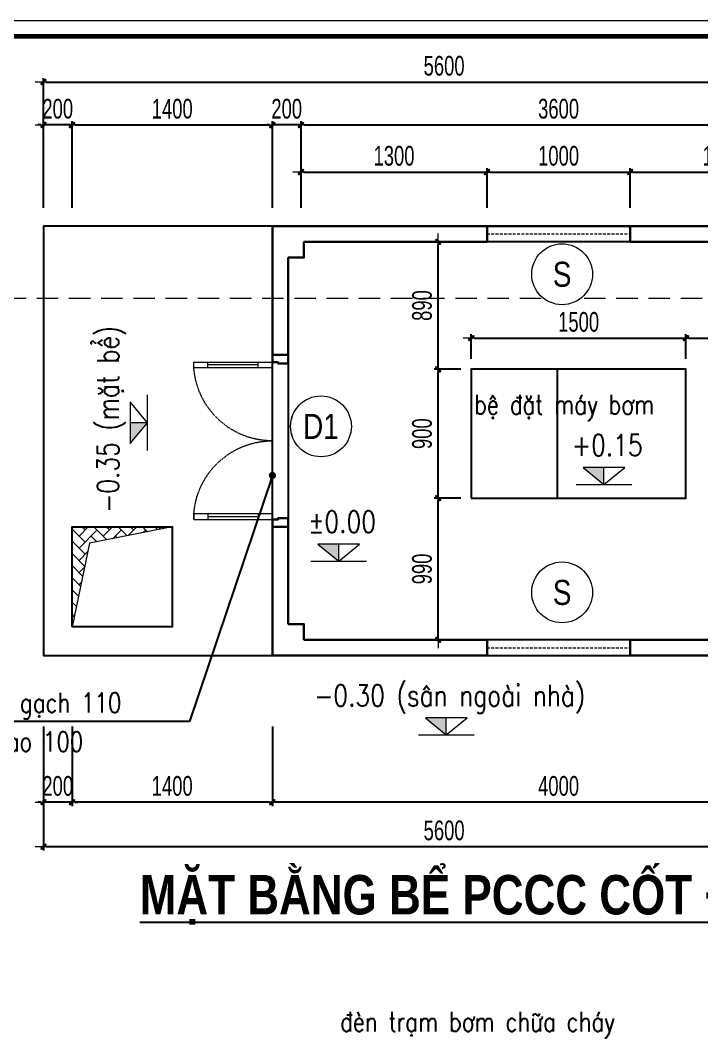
# Model space of a CAD drawing. Header units: millimetres. Extents: x 105214 to 359741, y -482084 to -322745.
# Drawn here: x 201968 to 206728, y -469607 to -462482 of the extents above; entities that cross this region are included whole.
import ezdxf
from ezdxf.enums import TextEntityAlignment as Align

# ---------------------------------------------------------------- set-up
doc = ezdxf.new("R2010")
doc.units = ezdxf.units.MM
doc.header["$LTSCALE"] = 20
doc.header["$MEASUREMENT"] = 0
doc.header["$PDMODE"] = 32
for name, pattern in [('ACAD_ISO07W100', [3, 0, -3]), ('HIDDEN', [0.375, 0.25, -0.125]), ('HIDDEN2', [0.1875, 0.125, -0.0625]), ('HIDDENX2', [0.75, 0.5, -0.25])]:
    doc.linetypes.add(name, pattern=pattern)
doc.layers.get('Defpoints').update_dxf_attribs({"color": 1})
for name, color, linetype, lineweight in [('03', 252, 'Continuous', 30), ('A-WIPEOUT', 254, 'ACAD_ISO07W100', 0), ('ISO', 153, 'Continuous', 13), ('LC Dim', 8, 'Continuous', 18), ('LC Hatch', 252, 'Continuous', 9), ('LC ISO', 153, 'Continuous', 13), ('LC MANH DUT', 35, 'HIDDEN', 5), ('LC Net dam 1', 30, 'Continuous', 30), ('LC Net manh', 16, 'Continuous', 5), ('LC Net thay', 7, 'Continuous', 25), ('LC Text1', 3, 'Continuous', 20), ('LC Text2', 7, 'Continuous', 25), ('NetMo', 9, 'HIDDENX2', 0)]:
    doc.layers.add(name, color=color, linetype=linetype, lineweight=lineweight)
doc.layers.add('Khungten_LCDI', color=7, linetype='Continuous')
doc.styles.add('General text 2', font='arial.ttf')
doc.styles.add('HOATBIF', font='hoatbif.shx', dxfattribs={"width": 0.7})
doc.styles.add('Khungten', font='VHAVAN.TTF', dxfattribs={"width": 0.9, "height": 5000})
doc.styles.add('LC 1', font='VHAVANB.TTF')
doc.styles.add('LC 3', font='vnsimli.shx', dxfattribs={"width": 0.75})
doc.styles.add('LC3', font='VHARIALB.TTF', dxfattribs={"width": 0.8})
doc.styles.add('T1', font='Vnsimli.shx', dxfattribs={"width": 0.8})
doc.styles.add('Title', font='VHBLACK.TTF', dxfattribs={"width": 0.8})
doc.dimstyles.new('1-100(1-50)', dxfattribs={"dimscale": 50, "dimtxt": 2.5, "dimasz": 0.35, "dimexe": 0.5, "dimexo": 0, "dimgap": 0.8, "dimtad": 1, "dimdec": 0, "dimzin": 0, "dimdsep": 46, "dimtxsty": 'HOATBIF', "dimblk1": 'DOT', "dimblk2": 'DOT', "dimsah": 1, "dimcen": -1, "dimdle": 1, "dimclrd": 256, "dimclre": 256, "dimclrt": 4, "dimadec": 3, "dimazin": 2, "dimtfac": 0.333333, "dimtdec": 0, "dimtix": 1, "dimtmove": 2, "dimatfit": 3, "dimldrblk": 'DOT', "dimfxl": 1, "dimtvp": 0.833333, "dimtolj": 1, "dimtzin": 0, "dimarcsym": 0})
doc.dimstyles.new('MONG', dxfattribs={"dimscale": 50, "dimtxt": 2.5, "dimasz": 0.35, "dimexe": 0.5, "dimexo": 0, "dimgap": 0.8, "dimtad": 1, "dimdec": 0, "dimzin": 0, "dimdsep": 46, "dimtxsty": 'HOATBIF', "dimblk1": 'DOT', "dimblk2": 'DOT', "dimsah": 1, "dimcen": -1, "dimdle": 1, "dimclrd": 256, "dimclre": 256, "dimclrt": 4, "dimadec": 3, "dimazin": 2, "dimtfac": 0.333333, "dimtdec": 0, "dimtix": 1, "dimtmove": 2, "dimatfit": 3, "dimldrblk": 'DOT', "dimfxl": 1, "dimtvp": 0.833333, "dimtolj": 1, "dimtzin": 0, "dimarcsym": 0})

# ---------------------------------------------------------------- blocks, each defined once
blk = doc.blocks.new('Nha o can bo nhan vien Trung doan')
at = {"layer": 'Defpoints', "lineweight": 0}
blk.add_lwpolyline([(-1200, -14850), (-1200, 14850), (40800, 14850), (40800, -14850)], close=True, dxfattribs=at)
at = {"layer": 'Khungten_LCDI', "color": 5, "lineweight": 60}
blk.add_lwpolyline([(0, -14650), (0, 14650), (40600, 14650), (40600, -14650)], close=True, dxfattribs=at)
at = {"color": 7, "style": 'Khungten', "width": 0.8}
for tag, p in [('REVISION', (39499, -10746)), ('NGAYHT', (39546, -11609))]:
    blk.add_attdef(tag, text='', height=200, dxfattribs=at).set_placement(p, align=Align.CENTER)
at = {"layer": 'LC Text1', "style": 'Title', "width": 1.485915}
for tag, p, p2 in [('TENBANVE1', (36913, -8886), (40339, -8886)), ('TENBANVE2', (36913, -9562), (40339, -9562))]:
    blk.add_attdef(tag, text='', height=250, dxfattribs=at).set_placement(p, p2, align=Align.FIT)
at = {"layer": 'LC Text1', "style": 'Title', "width": 0.7}
blk.add_attdef('SOBANVE', text='', height=250, dxfattribs=at).set_placement((39562, -13896), align=Align.CENTER)
blk = doc.blocks.new('DOT')
at = {"layer": 'LC Dim'}
blk.add_line((-3, 0), (3, 0), dxfattribs=at)
at = {"layer": 'LC Dim', "color": 4}
blk.add_line((-1, -1), (1, 1), dxfattribs=at)
blk.add_lwpolyline([(0.5, 1), (-1, -0.5), (-0.5, -1), (1, 0.5)], close=True, dxfattribs=at)
blk = doc.blocks.new('*D144')
at = {"layer": 'Defpoints', "color": 0, "ltscale": 2, "transparency": 16777216}
for p in [(202128.8, -467414), (207728.8, -467414), (202128.8, -468253)]:
    blk.add_point(p, dxfattribs=at)
at = {"layer": 'LC Dim', "lineweight": -2, "ltscale": 2, "transparency": 16777216}
for p, q in [((202128.8, -467414), (202128.8, -468280.5)), ((207728.8, -467414), (207728.8, -468280.5)), ((207709.6, -468253), (202148.1, -468253))]:
    blk.add_line(p, q, dxfattribs=at)
at = {"layer": 'LC Dim', "lineweight": -2, "ltscale": 2, "transparency": 16777216, "xscale": 19.25, "yscale": 19.25, "zscale": 19.25, "rotation": 180}
blk.add_blockref('DOT', (202128.8, -468253), dxfattribs=at)
at = {"layer": 'LC Dim', "lineweight": -2, "ltscale": 2, "transparency": 16777216, "xscale": 19.25, "yscale": 19.25, "zscale": 19.25}
blk.add_blockref('DOT', (207728.8, -468253), dxfattribs=at)
at = {"layer": 'LC Dim', "color": 4, "ltscale": 2, "transparency": 16777216, "insert": (204928.8, -468140.2), "char_height": 137.5, "attachment_point": 5, "style": 'HOATBIF'}
blk.add_mtext('\\A1;5600', dxfattribs=at)
blk = doc.blocks.new('_Dot')
at = {"color": 0, "linetype": 'ByBlock', "lineweight": -2}
blk.add_line((-0.5, 0), (-1, 0), dxfattribs=at)
at = {"color": 0, "linetype": 'ByBlock', "const_width": 0.5}
blk.add_lwpolyline([(-0.25, 0, 1), (0.25, 0, 1)], format="xyb", close=True, dxfattribs=at)
blk = doc.blocks.new('*D145')
at = {"layer": 'Defpoints', "color": 0, "ltscale": 2, "transparency": 16777216}
for p in [(207528.83538, -463212.29265), (203928.83538, -463790), (207528.83538, -463790)]:
    blk.add_point(p, dxfattribs=at)
at = {"layer": 'LC Dim', "lineweight": -2, "ltscale": 2, "transparency": 16777216}
for p, q in [((203928.83538, -463790), (203928.83538, -463184.79265)), ((203948.08538, -463212.29265), (207509.58538, -463212.29265)), ((207528.83538, -463790), (207528.83538, -463184.79265))]:
    blk.add_line(p, q, dxfattribs=at)
at = {"layer": 'LC Dim', "lineweight": -2, "ltscale": 2, "transparency": 16777216, "xscale": 19.25, "yscale": 19.25, "zscale": 19.25, "rotation": 180}
blk.add_blockref('DOT', (203928.83538, -463212.29265), dxfattribs=at)
at = {"layer": 'LC Dim', "lineweight": -2, "ltscale": 2, "transparency": 16777216, "xscale": 19.25, "yscale": 19.25, "zscale": 19.25}
blk.add_blockref('DOT', (207528.83538, -463212.29265), dxfattribs=at)
at = {"layer": 'LC Dim', "color": 4, "ltscale": 2, "transparency": 16777216, "insert": (205728.83538, -463099.54265), "char_height": 137.5, "attachment_point": 5, "style": 'HOATBIF'}
blk.add_mtext('\\A1;3600', dxfattribs=at)
blk = doc.blocks.new('*D146')
at = {"layer": 'Defpoints', "color": 0, "ltscale": 2, "transparency": 16777216}
for p in [(203728.83538, -463212.29265), (202328.83538, -463790), (203728.83538, -463790)]:
    blk.add_point(p, dxfattribs=at)
at = {"layer": 'LC Dim', "lineweight": -2, "ltscale": 2, "transparency": 16777216}
for p, q in [((202328.83538, -463790), (202328.83538, -463184.79265)), ((202348.08538, -463212.29265), (203709.58538, -463212.29265)), ((203728.83538, -463790), (203728.83538, -463184.79265))]:
    blk.add_line(p, q, dxfattribs=at)
at = {"layer": 'LC Dim', "lineweight": -2, "ltscale": 2, "transparency": 16777216, "xscale": 19.25, "yscale": 19.25, "zscale": 19.25, "rotation": 180}
blk.add_blockref('DOT', (202328.83538, -463212.29265), dxfattribs=at)
at = {"layer": 'LC Dim', "lineweight": -2, "ltscale": 2, "transparency": 16777216, "xscale": 19.25, "yscale": 19.25, "zscale": 19.25}
blk.add_blockref('DOT', (203728.83538, -463212.29265), dxfattribs=at)
at = {"layer": 'LC Dim', "color": 4, "ltscale": 2, "transparency": 16777216, "insert": (203028.83538, -463099.54265), "char_height": 137.5, "attachment_point": 5, "style": 'HOATBIF'}
blk.add_mtext('\\A1;1400', dxfattribs=at)
blk = doc.blocks.new('*D147')
at = {"layer": 'Defpoints', "color": 0, "ltscale": 2, "transparency": 16777216}
for p in [(203728.83538, -463212.29265), (203728.83538, -463790), (203928.83538, -463790)]:
    blk.add_point(p, dxfattribs=at)
at = {"layer": 'LC Dim', "lineweight": -2, "ltscale": 2, "transparency": 16777216}
for p, q in [((203709.58538, -463212.29265), (203690.33538, -463212.29265)), ((203728.83538, -463790), (203728.83538, -463184.79265)), ((203928.83538, -463212.29265), (203728.83538, -463212.29265)), ((203928.83538, -463790), (203928.83538, -463184.79265)), ((203948.08538, -463212.29265), (203967.33538, -463212.29265))]:
    blk.add_line(p, q, dxfattribs=at)
at = {"layer": 'LC Dim', "lineweight": -2, "ltscale": 2, "transparency": 16777216, "xscale": 19.25, "yscale": 19.25, "zscale": 19.25}
blk.add_blockref('DOT', (203728.83538, -463212.29265), dxfattribs=at)
at = {"layer": 'LC Dim', "lineweight": -2, "ltscale": 2, "transparency": 16777216, "xscale": 19.25, "yscale": 19.25, "zscale": 19.25, "rotation": 180}
blk.add_blockref('DOT', (203928.83538, -463212.29265), dxfattribs=at)
at = {"layer": 'LC Dim', "color": 4, "ltscale": 2, "transparency": 16777216, "insert": (203828.83538, -463099.54265), "char_height": 137.5, "attachment_point": 5, "style": 'HOATBIF'}
blk.add_mtext('\\A1;200', dxfattribs=at)
blk = doc.blocks.new('*D149')
at = {"layer": 'Defpoints', "color": 0, "ltscale": 2, "transparency": 16777216}
for p in [(207728.83538, -462912.29265), (202128.83538, -463790), (207728.83538, -463790)]:
    blk.add_point(p, dxfattribs=at)
at = {"layer": 'LC Dim', "lineweight": -2, "ltscale": 2, "transparency": 16777216}
for p, q in [((202128.83538, -463790), (202128.83538, -462884.79265)), ((202148.08538, -462912.29265), (207709.58538, -462912.29265)), ((207728.83538, -463790), (207728.83538, -462884.79265))]:
    blk.add_line(p, q, dxfattribs=at)
at = {"layer": 'LC Dim', "lineweight": -2, "ltscale": 2, "transparency": 16777216, "xscale": 19.25, "yscale": 19.25, "zscale": 19.25, "rotation": 180}
blk.add_blockref('DOT', (202128.83538, -462912.29265), dxfattribs=at)
at = {"layer": 'LC Dim', "lineweight": -2, "ltscale": 2, "transparency": 16777216, "xscale": 19.25, "yscale": 19.25, "zscale": 19.25}
blk.add_blockref('DOT', (207728.83538, -462912.29265), dxfattribs=at)
at = {"layer": 'LC Dim', "color": 4, "ltscale": 2, "transparency": 16777216, "insert": (204928.83538, -462799.54265), "char_height": 137.5, "attachment_point": 5, "style": 'HOATBIF'}
blk.add_mtext('\\A1;5600', dxfattribs=at)
blk = doc.blocks.new('*D150')
at = {"layer": 'Defpoints', "color": 0, "ltscale": 2, "transparency": 16777216}
for p in [(203728.8, -467414), (207728.8, -467414), (203728.8, -467942)]:
    blk.add_point(p, dxfattribs=at)
at = {"layer": 'LC Dim', "lineweight": -2, "ltscale": 2, "transparency": 16777216}
for p, q in [((203728.8, -467414), (203728.8, -467969.5)), ((207728.8, -467414), (207728.8, -467969.5)), ((207709.6, -467942), (203748.1, -467942))]:
    blk.add_line(p, q, dxfattribs=at)
at = {"layer": 'LC Dim', "lineweight": -2, "ltscale": 2, "transparency": 16777216, "xscale": 19.25, "yscale": 19.25, "zscale": 19.25, "rotation": 180}
blk.add_blockref('DOT', (203728.8, -467942), dxfattribs=at)
at = {"layer": 'LC Dim', "lineweight": -2, "ltscale": 2, "transparency": 16777216, "xscale": 19.25, "yscale": 19.25, "zscale": 19.25}
blk.add_blockref('DOT', (207728.8, -467942), dxfattribs=at)
at = {"layer": 'LC Dim', "color": 4, "ltscale": 2, "transparency": 16777216, "insert": (205728.8, -467829.2), "char_height": 137.5, "attachment_point": 5, "style": 'HOATBIF'}
blk.add_mtext('\\A1;4000', dxfattribs=at)
blk = doc.blocks.new('*D154')
at = {"layer": 'Defpoints', "color": 0, "ltscale": 2, "transparency": 16777216}
for p in [(202128.8, -467414), (202328.8, -467414), (202128.8, -467942)]:
    blk.add_point(p, dxfattribs=at)
at = {"layer": 'LC Dim', "lineweight": -2, "ltscale": 2, "transparency": 16777216}
for p, q in [((202128.8, -467414), (202128.8, -467969.5)), ((202328.8, -467414), (202328.8, -467969.5)), ((202109.6, -467942), (202090.3, -467942)), ((202328.8, -467942), (202128.8, -467942)), ((202348.1, -467942), (202367.3, -467942))]:
    blk.add_line(p, q, dxfattribs=at)
at = {"layer": 'LC Dim', "lineweight": -2, "ltscale": 2, "transparency": 16777216, "xscale": 19.25, "yscale": 19.25, "zscale": 19.25}
blk.add_blockref('DOT', (202128.8, -467942), dxfattribs=at)
at = {"layer": 'LC Dim', "lineweight": -2, "ltscale": 2, "transparency": 16777216, "xscale": 19.25, "yscale": 19.25, "zscale": 19.25, "rotation": 180}
blk.add_blockref('DOT', (202328.8, -467942), dxfattribs=at)
at = {"layer": 'LC Dim', "color": 4, "ltscale": 2, "transparency": 16777216, "insert": (202228.8, -467829.2), "char_height": 137.5, "attachment_point": 5, "style": 'HOATBIF'}
blk.add_mtext('\\A1;200', dxfattribs=at)
blk = doc.blocks.new('*D155')
at = {"layer": 'Defpoints', "color": 0, "ltscale": 2, "transparency": 16777216}
for p in [(202328.8, -467414), (203728.8, -467414), (202328.8, -467942)]:
    blk.add_point(p, dxfattribs=at)
at = {"layer": 'LC Dim', "lineweight": -2, "ltscale": 2, "transparency": 16777216}
for p, q in [((202328.8, -467414), (202328.8, -467969.5)), ((203728.8, -467414), (203728.8, -467969.5)), ((203709.6, -467942), (202348.1, -467942))]:
    blk.add_line(p, q, dxfattribs=at)
at = {"layer": 'LC Dim', "lineweight": -2, "ltscale": 2, "transparency": 16777216, "xscale": 19.25, "yscale": 19.25, "zscale": 19.25, "rotation": 180}
blk.add_blockref('DOT', (202328.8, -467942), dxfattribs=at)
at = {"layer": 'LC Dim', "lineweight": -2, "ltscale": 2, "transparency": 16777216, "xscale": 19.25, "yscale": 19.25, "zscale": 19.25}
blk.add_blockref('DOT', (203728.8, -467942), dxfattribs=at)
at = {"layer": 'LC Dim', "color": 4, "ltscale": 2, "transparency": 16777216, "insert": (203028.8, -467829.2), "char_height": 137.5, "attachment_point": 5, "style": 'HOATBIF'}
blk.add_mtext('\\A1;1400', dxfattribs=at)
blk = doc.blocks.new('Caodo1')
at = {"layer": 'LC Text1'}
blk.add_hatch(color=256, dxfattribs=at).paths.add_polyline_path([(0, 200), (0, 0), (243, 200)])
for p, q in [((0, 0), (0, 200)), ((324, 0), (-324, 0))]:
    blk.add_line(p, q, dxfattribs=at)
blk.add_lwpolyline([(-243, 200), (243, 200), (0, 0), (0, 0)], close=True, dxfattribs=at)
at = {"layer": 'LC Text1', "style": 'T1', "width": 0.8}
blk.add_attdef('%%P0,00', text='', height=250, dxfattribs=at).set_placement((-39, 460), align=Align.MIDDLE_CENTER)
blk = doc.blocks.new('*D159')
at = {"layer": 'Defpoints', "color": 0, "ltscale": 2, "transparency": 16777216}
for p in [(202128.83538, -463212.29265), (202128.83538, -463790), (202328.83538, -463790)]:
    blk.add_point(p, dxfattribs=at)
at = {"layer": 'LC Dim', "lineweight": -2, "ltscale": 2, "transparency": 16777216}
for p, q in [((202109.58538, -463212.29265), (202090.33538, -463212.29265)), ((202128.83538, -463790), (202128.83538, -463184.79265)), ((202328.83538, -463212.29265), (202128.83538, -463212.29265)), ((202328.83538, -463790), (202328.83538, -463184.79265)), ((202348.08538, -463212.29265), (202367.33538, -463212.29265))]:
    blk.add_line(p, q, dxfattribs=at)
at = {"layer": 'LC Dim', "lineweight": -2, "ltscale": 2, "transparency": 16777216, "xscale": 19.25, "yscale": 19.25, "zscale": 19.25}
blk.add_blockref('DOT', (202128.83538, -463212.29265), dxfattribs=at)
at = {"layer": 'LC Dim', "lineweight": -2, "ltscale": 2, "transparency": 16777216, "xscale": 19.25, "yscale": 19.25, "zscale": 19.25, "rotation": 180}
blk.add_blockref('DOT', (202328.83538, -463212.29265), dxfattribs=at)
at = {"layer": 'LC Dim', "color": 4, "ltscale": 2, "transparency": 16777216, "insert": (202228.83538, -463099.54265), "char_height": 137.5, "attachment_point": 5, "style": 'HOATBIF'}
blk.add_mtext('\\A1;200', dxfattribs=at)
blk = doc.blocks.new('TIEUDE1')
at = {"layer": 'LC Text2', "color": 7, "style": 'LC 1'}
blk.add_attdef('TIªU§Ò', text='', height=5, dxfattribs=at).set_placement((0, 0), align=Align.BOTTOM_CENTER)
blk.add_attdef('TL', text='', height=3, dxfattribs=at).set_placement((0, -2), align=Align.TOP_CENTER)
blk = doc.blocks.new('*U14')
at = {"layer": 'A-WIPEOUT'}
blk.add_lwpolyline([(0, 4.25), (-2.5, 3.44), (-4.04, 1.31), (-4.04, -1.31), (-2.5, -3.44), (0, -4.25), (2.5, -3.44), (4.04, -1.31), (4.04, 1.31), (2.5, 3.44)], close=True, dxfattribs=at)
at = {"layer": 'LC Text1', "style": 'General text 2', "width": 0.8, "flags": 8}
blk.add_attdef('SYMBOL', text='', height=3.5, dxfattribs=at).set_placement((0, 0), align=Align.MIDDLE_CENTER)
blk.add_wipeout([(0, 4.25), (-2.5, 3.44), (-4.04, 1.31), (-4.04, -1.31), (-2.5, -3.44), (0, -4.25), (2.5, -3.44), (4.04, -1.31), (4.04, 1.31), (2.5, 3.44)]).dxf.layer = 'A-WIPEOUT'
at = {"layer": 'LC ISO'}
blk.add_circle((0, 0), 4.25, dxfattribs=at)
blk = doc.blocks.new('*U25')
for p, q in [((-450, 1110), (-450, 1150)), ((-100, 1110), (-100, 1150)), ((-100, 1130), (-450, 1130)), ((-450, 90), (-450, 50)), ((-100, 90), (-100, 50)), ((-100, 70), (-450, 70))]:
    blk.add_line(p, q)
for points in [[(0, 1150), (0, 1110), (-550, 1110), (-550, 1150)], [(0, 50), (0, 90), (-550, 90), (-550, 50)]]:
    blk.add_lwpolyline(points, close=True)
at = {"linetype": 'HIDDEN2'}
for centre, start, end in [((0, 1150), 180.00004, 270), ((0, 50), 90, 179.99996)]:
    blk.add_arc(centre, 550, start, end, dxfattribs=at)
at = {"layer": '03'}
for points in [[(110, 1200), (110, 1140), (40, 1140), (40, 1150), (0, 1150), (0, 1200)], [(110, 0), (110, 60), (40, 60), (40, 50), (0, 50), (0, 0)]]:
    blk.add_lwpolyline(points, close=True, dxfattribs=at)
blk = doc.blocks.new('*D134')
at = {"layer": 'Defpoints', "color": 0, "ltscale": 2, "transparency": 16777216}
for p in [(205228.83538, -463541), (203928.83538, -463790), (205228.83538, -463790)]:
    blk.add_point(p, dxfattribs=at)
at = {"layer": 'LC Dim', "lineweight": -2, "ltscale": 2, "transparency": 16777216}
for p, q in [((203928.83538, -463790), (203928.83538, -463513.5)), ((203948.08538, -463541), (205209.58538, -463541)), ((205228.83538, -463790), (205228.83538, -463513.5))]:
    blk.add_line(p, q, dxfattribs=at)
at = {"layer": 'LC Dim', "lineweight": -2, "ltscale": 2, "transparency": 16777216, "xscale": 19.25, "yscale": 19.25, "zscale": 19.25, "rotation": 180}
blk.add_blockref('DOT', (203928.83538, -463541), dxfattribs=at)
at = {"layer": 'LC Dim', "lineweight": -2, "ltscale": 2, "transparency": 16777216, "xscale": 19.25, "yscale": 19.25, "zscale": 19.25}
blk.add_blockref('DOT', (205228.83538, -463541), dxfattribs=at)
at = {"layer": 'LC Dim', "color": 4, "ltscale": 2, "transparency": 16777216, "insert": (204578.83538, -463428.25), "char_height": 137.5, "attachment_point": 5, "style": 'HOATBIF'}
blk.add_mtext('\\A1;1300', dxfattribs=at)
blk = doc.blocks.new('*D135')
at = {"layer": 'Defpoints', "color": 0, "ltscale": 2, "transparency": 16777216}
for p in [(206228.83538, -463541), (205228.83538, -463790), (206228.83538, -463790)]:
    blk.add_point(p, dxfattribs=at)
at = {"layer": 'LC Dim', "lineweight": -2, "ltscale": 2, "transparency": 16777216}
for p, q in [((205228.83538, -463790), (205228.83538, -463513.5)), ((205248.08538, -463541), (206209.58538, -463541)), ((206228.83538, -463790), (206228.83538, -463513.5))]:
    blk.add_line(p, q, dxfattribs=at)
at = {"layer": 'LC Dim', "lineweight": -2, "ltscale": 2, "transparency": 16777216, "xscale": 19.25, "yscale": 19.25, "zscale": 19.25, "rotation": 180}
blk.add_blockref('DOT', (205228.83538, -463541), dxfattribs=at)
at = {"layer": 'LC Dim', "lineweight": -2, "ltscale": 2, "transparency": 16777216, "xscale": 19.25, "yscale": 19.25, "zscale": 19.25}
blk.add_blockref('DOT', (206228.83538, -463541), dxfattribs=at)
at = {"layer": 'LC Dim', "color": 4, "ltscale": 2, "transparency": 16777216, "insert": (205728.83538, -463428.25), "char_height": 137.5, "attachment_point": 5, "style": 'HOATBIF'}
blk.add_mtext('\\A1;1000', dxfattribs=at)
blk = doc.blocks.new('*D136')
at = {"layer": 'Defpoints', "color": 0, "ltscale": 2, "transparency": 16777216}
for p in [(207528.83538, -463541), (206228.83538, -463790), (207528.83538, -463790)]:
    blk.add_point(p, dxfattribs=at)
at = {"layer": 'LC Dim', "lineweight": -2, "ltscale": 2, "transparency": 16777216}
for p, q in [((206228.83538, -463790), (206228.83538, -463513.5)), ((206248.08538, -463541), (207509.58538, -463541)), ((207528.83538, -463790), (207528.83538, -463513.5))]:
    blk.add_line(p, q, dxfattribs=at)
at = {"layer": 'LC Dim', "lineweight": -2, "ltscale": 2, "transparency": 16777216, "xscale": 19.25, "yscale": 19.25, "zscale": 19.25, "rotation": 180}
blk.add_blockref('DOT', (206228.83538, -463541), dxfattribs=at)
at = {"layer": 'LC Dim', "lineweight": -2, "ltscale": 2, "transparency": 16777216, "xscale": 19.25, "yscale": 19.25, "zscale": 19.25}
blk.add_blockref('DOT', (207528.83538, -463541), dxfattribs=at)
at = {"layer": 'LC Dim', "color": 4, "ltscale": 2, "transparency": 16777216, "insert": (206878.83538, -463428.25), "char_height": 137.5, "attachment_point": 5, "style": 'HOATBIF'}
blk.add_mtext('\\A1;1300', dxfattribs=at)
blk = doc.blocks.new('*D330')
at = {"layer": 'Defpoints', "color": 0, "ltscale": 2, "transparency": 16777216}
for p in [(206618.83538, -464701), (205118.83538, -464846), (206618.83538, -464846)]:
    blk.add_point(p, dxfattribs=at)
at = {"layer": 'LC Dim', "lineweight": -2, "ltscale": 2, "transparency": 16777216}
for p, q in [((205118.83538, -464846), (205118.83538, -464673.5)), ((205138.08538, -464701), (206599.58538, -464701)), ((206618.83538, -464846), (206618.83538, -464673.5))]:
    blk.add_line(p, q, dxfattribs=at)
at = {"layer": 'LC Dim', "lineweight": -2, "ltscale": 2, "transparency": 16777216, "xscale": 19.25, "yscale": 19.25, "zscale": 19.25, "rotation": 180}
blk.add_blockref('DOT', (205118.83538, -464701), dxfattribs=at)
at = {"layer": 'LC Dim', "lineweight": -2, "ltscale": 2, "transparency": 16777216, "xscale": 19.25, "yscale": 19.25, "zscale": 19.25}
blk.add_blockref('DOT', (206618.83538, -464701), dxfattribs=at)
at = {"layer": 'LC Dim', "color": 4, "ltscale": 2, "transparency": 16777216, "insert": (205868.83538, -464588.25), "char_height": 137.5, "attachment_point": 5, "style": 'HOATBIF'}
blk.add_mtext('\\A1;1500', dxfattribs=at)
blk = doc.blocks.new('*D623')
at = {"layer": 'Defpoints', "color": 0, "ltscale": 2, "transparency": 16777216}
for p in [(207618.83538, -464701), (206618.83538, -464846), (207618.83538, -464846)]:
    blk.add_point(p, dxfattribs=at)
at = {"layer": 'LC Dim', "lineweight": -2, "ltscale": 2, "transparency": 16777216}
for p, q in [((206618.83538, -464846), (206618.83538, -464673.5)), ((206638.08538, -464701), (207599.58538, -464701)), ((207618.83538, -464846), (207618.83538, -464673.5))]:
    blk.add_line(p, q, dxfattribs=at)
at = {"layer": 'LC Dim', "lineweight": -2, "ltscale": 2, "transparency": 16777216, "xscale": 19.25, "yscale": 19.25, "zscale": 19.25, "rotation": 180}
blk.add_blockref('DOT', (206618.83538, -464701), dxfattribs=at)
at = {"layer": 'LC Dim', "lineweight": -2, "ltscale": 2, "transparency": 16777216, "xscale": 19.25, "yscale": 19.25, "zscale": 19.25}
blk.add_blockref('DOT', (207618.83538, -464701), dxfattribs=at)
at = {"layer": 'LC Dim', "color": 4, "ltscale": 2, "transparency": 16777216, "insert": (207118.83538, -464588.25), "char_height": 137.5, "attachment_point": 5, "style": 'HOATBIF'}
blk.add_mtext('\\A1;1000', dxfattribs=at)
blk = doc.blocks.new('*D624')
at = {"layer": 'Defpoints', "color": 0, "ltscale": 2, "transparency": 16777216}
for p in [(204887.5, -465818.3), (205046.5, -465818.3), (205046.5, -466808.3)]:
    blk.add_point(p, dxfattribs=at)
at = {"layer": 'LC Dim', "lineweight": -2, "ltscale": 2, "transparency": 16777216}
for p, q in [((205046.5, -465818.3), (204860, -465818.3)), ((204887.5, -466789), (204887.5, -465837.5)), ((205046.5, -466808.3), (204860, -466808.3))]:
    blk.add_line(p, q, dxfattribs=at)
at = {"layer": 'LC Dim', "lineweight": -2, "ltscale": 2, "transparency": 16777216, "xscale": 19.25, "yscale": 19.25, "zscale": 19.25}
for p, rotation in [((204887.5, -465818.3), 90), ((204887.5, -466808.3), 270)]:
    blk.add_blockref('DOT', p, dxfattribs=dict(at, rotation=rotation))
at = {"layer": 'LC Dim', "color": 4, "ltscale": 2, "transparency": 16777216, "insert": (204774.8, -466313.3), "char_height": 137.5, "attachment_point": 5, "rotation": 90, "style": 'HOATBIF'}
blk.add_mtext('\\A1;990', dxfattribs=at)
blk = doc.blocks.new('*D625')
at = {"layer": 'Defpoints', "color": 0, "ltscale": 2, "transparency": 16777216}
for p in [(204887.5, -464918.3), (205046.5, -464918.3), (205046.5, -465818.3)]:
    blk.add_point(p, dxfattribs=at)
at = {"layer": 'LC Dim', "lineweight": -2, "ltscale": 2, "transparency": 16777216}
for p, q in [((205046.5, -464918.3), (204860, -464918.3)), ((204887.5, -465799), (204887.5, -464937.5)), ((205046.5, -465818.3), (204860, -465818.3))]:
    blk.add_line(p, q, dxfattribs=at)
at = {"layer": 'LC Dim', "lineweight": -2, "ltscale": 2, "transparency": 16777216, "xscale": 19.25, "yscale": 19.25, "zscale": 19.25}
for p, rotation in [((204887.5, -464918.3), 90), ((204887.5, -465818.3), 270)]:
    blk.add_blockref('DOT', p, dxfattribs=dict(at, rotation=rotation))
at = {"layer": 'LC Dim', "color": 4, "ltscale": 2, "transparency": 16777216, "insert": (204774.8, -465368.3), "char_height": 137.5, "attachment_point": 5, "rotation": 90, "style": 'HOATBIF'}
blk.add_mtext('\\A1;900', dxfattribs=at)
blk = doc.blocks.new('*D626')
at = {"layer": 'Defpoints', "color": 0, "ltscale": 2, "transparency": 16777216}
for p in [(204887.5, -464028.3), (205046.5, -464028.3), (205046.5, -464918.3)]:
    blk.add_point(p, dxfattribs=at)
at = {"layer": 'LC Dim', "lineweight": -2, "ltscale": 2, "transparency": 16777216}
for p, q in [((205046.5, -464028.3), (204860, -464028.3)), ((204887.5, -464899), (204887.5, -464047.5)), ((205046.5, -464918.3), (204860, -464918.3))]:
    blk.add_line(p, q, dxfattribs=at)
at = {"layer": 'LC Dim', "lineweight": -2, "ltscale": 2, "transparency": 16777216, "xscale": 19.25, "yscale": 19.25, "zscale": 19.25}
for p, rotation in [((204887.5, -464028.3), 90), ((204887.5, -464918.3), 270)]:
    blk.add_blockref('DOT', p, dxfattribs=dict(at, rotation=rotation))
at = {"layer": 'LC Dim', "color": 4, "ltscale": 2, "transparency": 16777216, "insert": (204774.8, -464473.3), "char_height": 137.5, "attachment_point": 5, "rotation": 90, "style": 'HOATBIF'}
blk.add_mtext('\\A1;890', dxfattribs=at)

msp = doc.modelspace()

# ---------------------------------------------------------------- hatches: boundary and pattern name
at = {"layer": 'LC Hatch', "ltscale": 2}
h = msp.add_hatch(dxfattribs=at)
h.set_pattern_fill('AR-HBONE', color=256, scale=15)
h.set_pattern_definition([(45, (244124.935, -455052.58), (0, 84.85281), [180, -60]), (135, (244167.36, -455010.155), (7e-15, 84.85281), [180, -60])])
h.paths.add_polyline_path([(202449.9, -466133.6), (202328.8, -466718.3), (202328.8, -466018.3), (203028.8, -466018.3)])

# ---------------------------------------------------------------- linework, layer by layer
at = {"layer": 'ISO', "ltscale": 0.5, "flags": 128}
msp.add_lwpolyline([(203028.8, -466018.3), (202449.9, -466133.6), (202328.8, -466718.3)], dxfattribs=at)
at = {"layer": 'LC MANH DUT', "ltscale": 30}
msp.add_line((208082.3, -464424), (201768.5, -464424), dxfattribs=at)
at = {"layer": 'LC Net dam 1'}
for p, q in [((205228.8, -463918.3), (205228.8, -464028.3)), ((206228.8, -463918.3), (206228.8, -464028.3)), ((203728.8, -464818.3), (203838.8, -464818.3)), ((203838.8, -464818.3), (203728.8, -464818.3)), ((203838.8, -466018.3), (203728.8, -466018.3)), ((205228.8, -466918.3), (205228.8, -466808.3)), ((206228.8, -466918.3), (206228.8, -466808.3))]:
    msp.add_line(p, q, dxfattribs=at)
for points in [[(205228.8, -463918.3), (203728.8, -463918.3), (203728.8, -464818.3)], [(207728.8, -464918.3), (207728.8, -463918.3), (206228.8, -463918.3)], [(203838.8, -464138.3), (203948.8, -464138.3), (203948.8, -464028.3)], [(205228.8, -464028.3), (203948.8, -464028.3)], [(207508.8, -464028.3), (206228.8, -464028.3)], [(203838.8, -464138.3), (203838.8, -464818.3)], [(206228.8, -466918.3), (207728.8, -466918.3), (207728.8, -465918.3)], [(203728.8, -466018.3), (203728.8, -466918.3), (205228.8, -466918.3)], [(203838.8, -466018.3), (203838.8, -466698.3)], [(203838.8, -466698.3), (203948.8, -466698.3), (203948.8, -466808.3)], [(203948.8, -466808.3), (205228.8, -466808.3)], [(206228.8, -466808.3), (207508.8, -466808.3)]]:
    msp.add_lwpolyline(points, dxfattribs=at)
at = {"layer": 'LC Net thay'}
for p, q in [((205228.8, -463918.3), (206228.8, -463918.3)), ((206228.8, -464028.3), (205228.8, -464028.3)), ((206228.8, -466808.3), (205228.8, -466808.3)), ((205228.8, -466918.3), (206228.8, -466918.3))]:
    msp.add_line(p, q, dxfattribs=at)
at = {"layer": 'LC Net thay', "ltscale": 2}
msp.add_line((205718.8, -464918.3), (205718.8, -465818.3), dxfattribs=at)
at = {"layer": 'LC Net thay'}
msp.add_lwpolyline([(207728.8, -466918.3), (207728.8, -463918.3), (202128.8, -463918.3), (202128.8, -466918.3), (203728.8, -466918.3), (203728.8, -466918.3)], close=True, dxfattribs=at)
at = {"layer": 'LC Net thay', "ltscale": 2}
msp.add_lwpolyline([(205118.8, -465818.3), (206618.8, -465818.3), (206618.8, -464918.3), (205118.8, -464918.3)], close=True, dxfattribs=at)
at = {"layer": 'LC Net thay', "linetype": 'Continuous', "ltscale": 10}
msp.add_lwpolyline([(202328.8, -466718.3), (202328.8, -466018.3), (203028.8, -466018.3), (203028.8, -466718.3)], close=True, dxfattribs=at)
at = {"layer": 'NetMo', "ltscale": 2}
for p, q in [((205228.8, -463973.3), (206228.8, -463973.3)), ((205228.8, -466863.3), (206228.8, -466863.3))]:
    msp.add_line(p, q, dxfattribs=at)

# ---------------------------------------------------------------- block references
at = {"layer": 'LC Net thay', "xscale": 0.55, "yscale": 0.55, "zscale": 0.55}
msp.add_blockref('Nha o can bo nhan vien Trung doan', (198701.3, -470649.3), dxfattribs=at)
at = {"layer": 'LC Text1'}
ref = msp.add_blockref('Caodo1', (202855.9, -465291.4), dxfattribs=dict(at, xscale=-0.6, yscale=0.6, zscale=0.6, rotation=90))
ref.add_attrib('%%P0,00', '-0.35 (mÆt bÓ)', dxfattribs={"layer": 'LC Text2', "color": 4, "height": 150, "rotation": 90, "style": 'T1', "width": 0.8}).set_placement((202580.2, -465268), align=Align.MIDDLE_CENTER)
ref = msp.add_blockref('Caodo1', (206046, -465723.6), dxfattribs=dict(at, xscale=-0.6, yscale=0.6, zscale=0.6))
ref.add_attrib('%%P0,00', '+0.15', dxfattribs={"layer": 'LC Text2', "color": 4, "height": 150, "style": 'T1', "width": 0.8}).set_placement((206069.4, -465447.9), align=Align.MIDDLE_CENTER)
ref = msp.add_blockref('Caodo1', (204192.6, -466258.9), dxfattribs=dict(at, xscale=-0.6, yscale=0.6, zscale=0.6))
ref.add_attrib('%%P0,00', '%%P0.00', dxfattribs={"layer": 'LC Text2', "color": 4, "height": 150, "style": 'T1', "width": 0.8}).set_placement((204216, -465983.2), align=Align.MIDDLE_CENTER)
ref = msp.add_blockref('Caodo1', (204944.1, -467472.5), dxfattribs=dict(at, xscale=-0.6, yscale=0.6, zscale=0.6))
ref.add_attrib('%%P0,00', '-0.30 (s©n ngoµi nhµ)', dxfattribs={"layer": 'LC Text2', "color": 4, "height": 150, "style": 'T1', "width": 0.8}).set_placement((204967.5, -467196.8), align=Align.MIDDLE_CENTER)
at = {"layer": 'LC Text2'}
ref = msp.add_blockref('TIEUDE1', (205163.8, -468808.6), dxfattribs=dict(at, xscale=55.88, yscale=55.88, zscale=55.88))
ref.add_attrib('TIªU§Ò', '%%UmÆt b»ng BÓ pccc cèt +0.00', dxfattribs={"color": 7, "height": 275.176, "style": 'LC3', "width": 0.8}).set_placement((205163.8, -468808.6), align=Align.BOTTOM_CENTER)

# ---------------------------------------------------------------- texts
at = {"layer": 'LC Text1', "color": 3, "style": 'LC 3', "width": 0.8}
for s, p in [('bÖ ®Æt m¸y b¬m', (205138.5, -465233)), ('ch©n t\xadêng x©y g¹ch 110', (200729.1, -467316)), ('cao 100', (201787.1, -467587.5)), ('®Ìn tr¹m b¬m ch÷a ch¸y', (204201.5, -469544.2))]:
    msp.add_text(s, height=137, dxfattribs=at).set_placement(p)

# ---------------------------------------------------------------- dimensions: what is measured, and where the dimension line sits
at = {"layer": 'LC Dim', "ltscale": 2}
for base, p1, p2, angle, picture, middle in [((207728.8, -462912.3), (202128.8, -463790), (207728.8, -463790), 180, '*D149', (204928.8, -462799.5)), ((203728.8, -463212.3), (202328.8, -463790), (203728.8, -463790), 180, '*D146', (203028.8, -463099.5)), ((203728.8, -463212.3), (203928.8, -463790), (203728.8, -463790), 180, '*D147', (203828.8, -463099.5)), ((207528.8, -463212.3), (203928.8, -463790), (207528.8, -463790), 180, '*D145', (205728.8, -463099.5)), ((204887.5, -464028.3), (205046.5, -464918.3), (205046.5, -464028.3), 90, '*D626', (204774.8, -464473.3)), ((204887.5, -464918.3), (205046.5, -465818.3), (205046.5, -464918.3), 90, '*D625', (204774.8, -465368.3)), ((204887.5, -465818.3), (205046.5, -466808.3), (205046.5, -465818.3), 90, '*D624', (204774.8, -466313.3))]:
    dim = msp.add_linear_dim(base=base, p1=p1, p2=p2, angle=angle, dimstyle='MONG', override={"dimscale": 55}, dxfattribs=at)
    dim.commit()
    dim.dimension.update_dxf_attribs({"geometry": picture, "text_midpoint": middle})
for base, p1, p2, picture, middle in [((202128.8, -463212.3), (202328.8, -463790), (202128.8, -463790), '*D159', (202228.8, -463099.5)), ((205228.8, -463541), (203928.8, -463790), (205228.8, -463790), '*D134', (204578.8, -463428.2)), ((206228.8, -463541), (205228.8, -463790), (206228.8, -463790), '*D135', (205728.8, -463428.2)), ((207528.8, -463541), (206228.8, -463790), (207528.8, -463790), '*D136', (206878.8, -463428.2)), ((207618.8, -464701), (206618.8, -464846), (207618.8, -464846), '*D623', (207118.8, -464588.2)), ((202128.8, -468253), (207728.8, -467414), (202128.8, -467414), '*D144', (204928.8, -468140.2)), ((202128.8, -467942), (202328.8, -467414), (202128.8, -467414), '*D154', (202228.8, -467829.2)), ((202328.8, -467942), (203728.8, -467414), (202328.8, -467414), '*D155', (203028.8, -467829.2)), ((203728.8, -467942), (207728.8, -467414), (203728.8, -467414), '*D150', (205728.8, -467829.2))]:
    dim = msp.add_linear_dim(base=base, p1=p1, p2=p2, dimstyle='MONG', override={"dimscale": 55}, dxfattribs=at)
    dim.commit()
    dim.dimension.update_dxf_attribs({"geometry": picture, "text_midpoint": middle})

# ---------------------------------------------------------------- leaders
at = {"layer": 'LC Dim'}
msp.add_leader([(203728.8, -465660), (203150, -467377.7), (200734, -467377.7)], dimstyle='1-100(1-50)', override={"dimasz": 1}, dxfattribs=at)

# ---------------------------------------------------------------- next in the draw order: block references
at = {"layer": 'LC Net manh'}
ref = msp.add_blockref('*U14', (205753.4, -464254.8), dxfattribs=dict(at, xscale=50, yscale=50, zscale=50))
ref.add_attrib('SYMBOL', 'S', dxfattribs={"layer": 'LC Text1', "height": 175, "style": 'General text 2', "width": 0.8}).set_placement((205753.4, -464254.8), align=Align.MIDDLE_CENTER)
ref = msp.add_blockref('*U14', (204068.2, -465317.3), dxfattribs=dict(at, xscale=50, yscale=50, zscale=50))
ref.add_attrib('SYMBOL', 'D1', dxfattribs={"layer": 'LC Text1', "height": 175, "style": 'General text 2', "width": 0.8}).set_placement((204068.2, -465317.3), align=Align.MIDDLE_CENTER)
ref = msp.add_blockref('*U14', (205753.4, -466476.8), dxfattribs=dict(at, xscale=50, yscale=50, zscale=50))
ref.add_attrib('SYMBOL', 'S', dxfattribs={"layer": 'LC Text1', "height": 175, "style": 'General text 2', "width": 0.8}).set_placement((205753.4, -466476.8), align=Align.MIDDLE_CENTER)

# ---------------------------------------------------------------- next in the draw order: linework, layer by layer
at = {"layer": 'LC Net thay', "ltscale": 2}
msp.add_lwpolyline([(203728.8, -464818.3), (203838.8, -464818.3), (203838.8, -466018.3), (203728.8, -466018.3)], close=True, dxfattribs=at)

# ---------------------------------------------------------------- next in the draw order: block references
at = {"layer": 'LC ISO', "ltscale": 2, "xscale": -1, "rotation": 180}
msp.add_blockref('*U25', (203728.8, -464818.3), dxfattribs=at)

# ---------------------------------------------------------------- next in the draw order: dimensions: what is measured, and where the dimension line sits
at = {"layer": 'LC Dim', "ltscale": 2}
dim = msp.add_linear_dim(base=(206618.8, -464701), p1=(205118.8, -464846), p2=(206618.8, -464846), dimstyle='MONG', override={"dimscale": 55}, dxfattribs=at)
dim.commit()
dim.dimension.update_dxf_attribs({"geometry": '*D330', "text_midpoint": (205868.8, -464588.2)})

doc.saveas('drawing.dxf')
